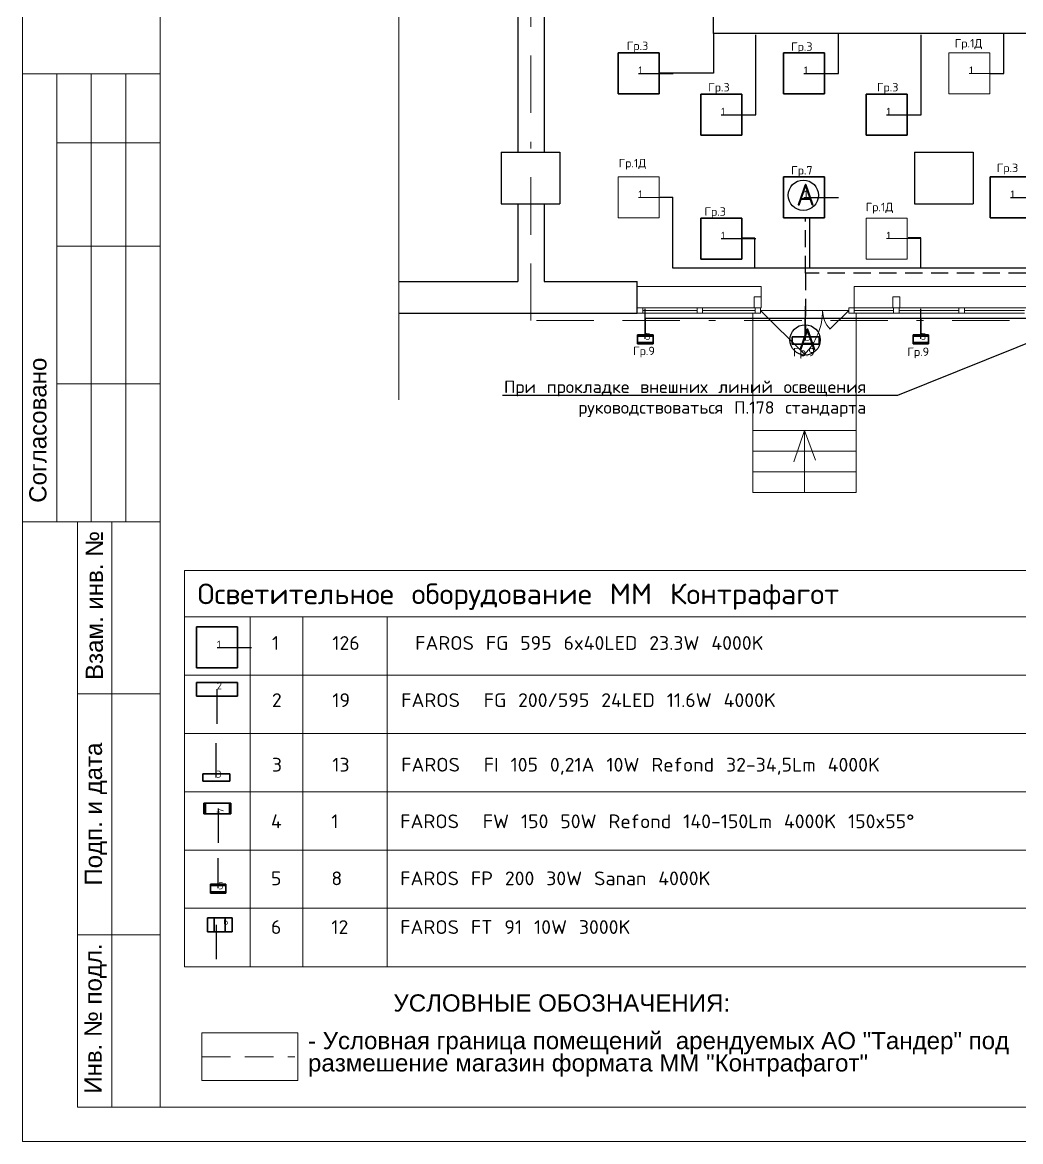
# Model space of a CAD drawing. Header units: metres. Extents: x -472 to 201, y -446 to -235.
# Drawn here: x -472.29 to -457.8, y -341.75 to -325.5 of the extents above; entities that cross this region are included whole.
import ezdxf
from ezdxf import colors
from ezdxf.entities.mleader import LeaderData, LeaderLine
from ezdxf.enums import TextEntityAlignment as Align
from ezdxf.math import Vec2, Vec3

# ---------------------------------------------------------------- set-up
doc = ezdxf.new("R2010")
doc.units = ezdxf.units.M
doc.header["$MEASUREMENT"] = 0
for name, pattern in [('( Border )', [1.751, 0.5, -0.25, 0.5, -0.25, 0.001, -0.25]), ('( Hidden )', [0.375, 0.25, -0.125]), ('DGN Style 3', [1.722798, 1.23057, -0.492228])]:
    doc.linetypes.add(name, pattern=pattern)
for name, color, linetype, lineweight in [('_Электрика', 7, 'Continuous', 15), ('Level 50', 7, 'Continuous', 0), ('Level 63', 7, 'Continuous', 0)]:
    doc.layers.add(name, color=color, linetype=linetype, lineweight=lineweight)
for name, color, linetype in [('DLXDESCR', 7, 'Continuous'), ('DLXLUM', 220, 'Continuous'), ('DLXLUMEX', 220, 'Continuous'), ('Электрика', 7, 'Continuous')]:
    doc.layers.add(name, color=color, linetype=linetype)
doc.styles.get("Standard").update_dxf_attribs({"font": 'txt.shx'})
doc.styles.add('Style-Arial', font='arial.ttf')

# ---------------------------------------------------------------- blocks, each defined once
blk = doc.blocks.new('*U15')
at = {"color": 7, "linetype": 'Continuous', "lineweight": 30}
for p, q in [((-0.425, 0.375), (-0.425, -0.375)), ((-0.425, 0.375), (0.425, 0.375)), ((0.425, 0.375), (0.425, -0.375)), ((-0.425, -0.375), (0.425, -0.375))]:
    blk.add_line(p, q, dxfattribs=at)
blk = doc.blocks.new('*U30')
for p, q in [((297.5, 297.5), (-297.5, 297.5)), ((-297.5, 297.5), (-297.5, -297.5)), ((-297.5, 297.5), (-297.5, -297.5)), ((-297.5, -297.5), (-297.5, 297.5)), ((-297.5, 297.5), (-297.5, 297.5)), ((297.5, 297.5), (-297.5, 297.5)), ((-297.5, 297.5), (-297.5, 297.5)), ((-297.5, 297.5), (297.5, 297.5)), ((-297.5, -297.5), (-297.5, 297.5)), ((-297.5, 297.5), (297.5, 297.5)), ((297.5, -297.5), (297.5, 297.5)), ((297.5, 297.5), (297.5, 297.5)), ((297.5, -297.5), (297.5, 297.5)), ((297.5, 297.5), (297.5, 297.5)), ((297.5, 297.5), (297.5, -297.5)), ((297.5, 297.5), (297.5, -297.5)), ((-297.5, -297.5), (297.5, -297.5)), ((-297.5, -297.5), (-297.5, -297.5)), ((-297.5, -297.5), (297.5, -297.5)), ((297.5, -297.5), (-297.5, -297.5)), ((-297.5, -297.5), (-297.5, -297.5)), ((297.5, -297.5), (-297.5, -297.5)), ((297.5, -297.5), (297.5, -297.5)), ((297.5, -297.5), (297.5, -297.5))]:
    blk.add_line(p, q)
at = {"color": 1}
blk.add_line((0, 0), (500, 0), dxfattribs=at)
at = {"layer": 'DLXLUMEX', "color": 7}
blk.add_text('1', height=100, dxfattribs=at).set_placement((0, 0))
blk = doc.blocks.new('*U41')
for p, q in [((297.5, 297.5), (-297.5, 297.5)), ((-297.5, 297.5), (-297.5, -297.5)), ((-297.5, 297.5), (-297.5, -297.5)), ((-297.5, -297.5), (-297.5, 297.5)), ((-297.5, 297.5), (-297.5, 297.5)), ((297.5, 297.5), (-297.5, 297.5)), ((-297.5, 297.5), (-297.5, 297.5)), ((-297.5, 297.5), (297.5, 297.5)), ((-297.5, -297.5), (-297.5, 297.5)), ((-297.5, 297.5), (297.5, 297.5)), ((297.5, -297.5), (297.5, 297.5)), ((297.5, 297.5), (297.5, 297.5)), ((297.5, -297.5), (297.5, 297.5)), ((297.5, 297.5), (297.5, 297.5)), ((297.5, 297.5), (297.5, -297.5)), ((297.5, 297.5), (297.5, -297.5)), ((-297.5, -297.5), (297.5, -297.5)), ((-297.5, -297.5), (-297.5, -297.5)), ((-297.5, -297.5), (297.5, -297.5)), ((297.5, -297.5), (-297.5, -297.5)), ((-297.5, -297.5), (-297.5, -297.5)), ((297.5, -297.5), (-297.5, -297.5)), ((297.5, -297.5), (297.5, -297.5)), ((297.5, -297.5), (297.5, -297.5))]:
    blk.add_line(p, q)
at = {"color": 1}
blk.add_line((0, 0), (500, 0), dxfattribs=at)
at = {"layer": 'DLXLUMEX', "color": 7}
blk.add_text('1', height=100, dxfattribs=at).set_placement((0, 0))
blk = doc.blocks.new('*U52')
for p, q in [((297.5, 297.5), (-297.5, 297.5)), ((-297.5, 297.5), (-297.5, -297.5)), ((-297.5, 297.5), (-297.5, -297.5)), ((-297.5, -297.5), (-297.5, 297.5)), ((-297.5, 297.5), (-297.5, 297.5)), ((297.5, 297.5), (-297.5, 297.5)), ((-297.5, 297.5), (-297.5, 297.5)), ((-297.5, 297.5), (297.5, 297.5)), ((-297.5, -297.5), (-297.5, 297.5)), ((-297.5, 297.5), (297.5, 297.5)), ((297.5, -297.5), (297.5, 297.5)), ((297.5, 297.5), (297.5, 297.5)), ((297.5, -297.5), (297.5, 297.5)), ((297.5, 297.5), (297.5, 297.5)), ((297.5, 297.5), (297.5, -297.5)), ((297.5, 297.5), (297.5, -297.5)), ((-297.5, -297.5), (297.5, -297.5)), ((-297.5, -297.5), (-297.5, -297.5)), ((297.5, -297.5), (-297.5, -297.5)), ((-297.5, -297.5), (-297.5, -297.5)), ((-297.5, -297.5), (297.5, -297.5)), ((297.5, -297.5), (-297.5, -297.5)), ((297.5, -297.5), (297.5, -297.5)), ((297.5, -297.5), (297.5, -297.5))]:
    blk.add_line(p, q)
at = {"color": 1}
blk.add_line((0, 0), (500, 0), dxfattribs=at)
at = {"layer": 'DLXLUMEX', "color": 7}
blk.add_text('1', height=100, dxfattribs=at).set_placement((0, 0))
blk = doc.blocks.new('*U62')
for p, q in [((297.5, 297.5), (-297.5, 297.5)), ((-297.5, 297.5), (-297.5, -297.5)), ((-297.5, 297.5), (-297.5, -297.5)), ((-297.5, -297.5), (-297.5, 297.5)), ((-297.5, 297.5), (-297.5, 297.5)), ((297.5, 297.5), (-297.5, 297.5)), ((-297.5, 297.5), (-297.5, 297.5)), ((-297.5, 297.5), (297.5, 297.5)), ((-297.5, 297.5), (297.5, 297.5)), ((-297.5, -297.5), (-297.5, 297.5)), ((297.5, -297.5), (297.5, 297.5)), ((297.5, 297.5), (297.5, 297.5)), ((297.5, 297.5), (297.5, 297.5)), ((297.5, 297.5), (297.5, -297.5)), ((297.5, -297.5), (297.5, 297.5)), ((297.5, 297.5), (297.5, -297.5)), ((-297.5, -297.5), (297.5, -297.5)), ((-297.5, -297.5), (-297.5, -297.5)), ((-297.5, -297.5), (297.5, -297.5)), ((297.5, -297.5), (-297.5, -297.5)), ((-297.5, -297.5), (-297.5, -297.5)), ((297.5, -297.5), (-297.5, -297.5)), ((297.5, -297.5), (297.5, -297.5)), ((297.5, -297.5), (297.5, -297.5))]:
    blk.add_line(p, q)
at = {"color": 1}
blk.add_line((0, 0), (500, 0), dxfattribs=at)
at = {"layer": 'DLXLUMEX', "color": 7}
blk.add_text('1', height=100, dxfattribs=at).set_placement((0, 0))
blk = doc.blocks.new('*U151')
for p, q in [((297.5, 297.5), (-297.5, 297.5)), ((-297.5, 297.5), (-297.5, -297.5)), ((-297.5, 297.5), (-297.5, -297.5)), ((-297.5, -297.5), (-297.5, 297.5)), ((-297.5, 297.5), (-297.5, 297.5)), ((297.5, 297.5), (-297.5, 297.5)), ((-297.5, 297.5), (-297.5, 297.5)), ((-297.5, 297.5), (297.5, 297.5)), ((-297.5, -297.5), (-297.5, 297.5)), ((-297.5, 297.5), (297.5, 297.5)), ((297.5, -297.5), (297.5, 297.5)), ((297.5, 297.5), (297.5, 297.5)), ((297.5, -297.5), (297.5, 297.5)), ((297.5, 297.5), (297.5, 297.5)), ((297.5, 297.5), (297.5, -297.5)), ((297.5, 297.5), (297.5, -297.5)), ((-297.5, -297.5), (297.5, -297.5)), ((-297.5, -297.5), (-297.5, -297.5)), ((-297.5, -297.5), (297.5, -297.5)), ((297.5, -297.5), (-297.5, -297.5)), ((-297.5, -297.5), (-297.5, -297.5)), ((297.5, -297.5), (-297.5, -297.5)), ((297.5, -297.5), (297.5, -297.5)), ((297.5, -297.5), (297.5, -297.5))]:
    blk.add_line(p, q)
at = {"color": 1}
blk.add_line((0, 0), (500, 0), dxfattribs=at)
at = {"layer": 'DLXLUMEX', "color": 7}
blk.add_text('1', height=100, dxfattribs=at).set_placement((0, 0))
blk = doc.blocks.new('*U152')
for p, q in [((297.5, 297.5), (-297.5, 297.5)), ((-297.5, 297.5), (-297.5, -297.5)), ((-297.5, 297.5), (-297.5, -297.5)), ((-297.5, -297.5), (-297.5, 297.5)), ((-297.5, 297.5), (-297.5, 297.5)), ((297.5, 297.5), (-297.5, 297.5)), ((-297.5, 297.5), (-297.5, 297.5)), ((-297.5, 297.5), (297.5, 297.5)), ((-297.5, -297.5), (-297.5, 297.5)), ((-297.5, 297.5), (297.5, 297.5)), ((297.5, -297.5), (297.5, 297.5)), ((297.5, 297.5), (297.5, 297.5)), ((297.5, -297.5), (297.5, 297.5)), ((297.5, 297.5), (297.5, 297.5)), ((297.5, 297.5), (297.5, -297.5)), ((297.5, 297.5), (297.5, -297.5)), ((-297.5, -297.5), (297.5, -297.5)), ((-297.5, -297.5), (-297.5, -297.5)), ((-297.5, -297.5), (297.5, -297.5)), ((297.5, -297.5), (-297.5, -297.5)), ((-297.5, -297.5), (-297.5, -297.5)), ((297.5, -297.5), (-297.5, -297.5)), ((297.5, -297.5), (297.5, -297.5)), ((297.5, -297.5), (297.5, -297.5))]:
    blk.add_line(p, q)
at = {"color": 1}
blk.add_line((0, 0), (500, 0), dxfattribs=at)
at = {"layer": 'DLXLUMEX', "color": 7}
blk.add_text('1', height=100, dxfattribs=at).set_placement((0, 0))
blk = doc.blocks.new('*U153')
for p, q in [((297.5, 297.5), (-297.5, 297.5)), ((-297.5, 297.5), (-297.5, -297.5)), ((-297.5, 297.5), (-297.5, -297.5)), ((-297.5, -297.5), (-297.5, 297.5)), ((-297.5, 297.5), (-297.5, 297.5)), ((297.5, 297.5), (-297.5, 297.5)), ((-297.5, 297.5), (-297.5, 297.5)), ((-297.5, 297.5), (297.5, 297.5)), ((-297.5, -297.5), (-297.5, 297.5)), ((-297.5, 297.5), (297.5, 297.5)), ((297.5, -297.5), (297.5, 297.5)), ((297.5, 297.5), (297.5, 297.5)), ((297.5, -297.5), (297.5, 297.5)), ((297.5, 297.5), (297.5, 297.5)), ((297.5, 297.5), (297.5, -297.5)), ((297.5, 297.5), (297.5, -297.5)), ((-297.5, -297.5), (297.5, -297.5)), ((-297.5, -297.5), (-297.5, -297.5)), ((-297.5, -297.5), (297.5, -297.5)), ((297.5, -297.5), (-297.5, -297.5)), ((-297.5, -297.5), (-297.5, -297.5)), ((297.5, -297.5), (-297.5, -297.5)), ((297.5, -297.5), (297.5, -297.5)), ((297.5, -297.5), (297.5, -297.5))]:
    blk.add_line(p, q)
at = {"color": 1}
blk.add_line((0, 0), (500, 0), dxfattribs=at)
at = {"layer": 'DLXLUMEX', "color": 7}
blk.add_text('1', height=100, dxfattribs=at).set_placement((0, 0))
blk = doc.blocks.new('*U155')
for p, q in [((297.5, 297.5), (-297.5, 297.5)), ((-297.5, 297.5), (-297.5, -297.5)), ((-297.5, 297.5), (-297.5, -297.5)), ((-297.5, -297.5), (-297.5, 297.5)), ((-297.5, 297.5), (-297.5, 297.5)), ((297.5, 297.5), (-297.5, 297.5)), ((-297.5, 297.5), (-297.5, 297.5)), ((-297.5, 297.5), (297.5, 297.5)), ((-297.5, -297.5), (-297.5, 297.5)), ((-297.5, 297.5), (297.5, 297.5)), ((297.5, -297.5), (297.5, 297.5)), ((297.5, 297.5), (297.5, 297.5)), ((297.5, -297.5), (297.5, 297.5)), ((297.5, 297.5), (297.5, 297.5)), ((297.5, 297.5), (297.5, -297.5)), ((297.5, 297.5), (297.5, -297.5)), ((-297.5, -297.5), (297.5, -297.5)), ((-297.5, -297.5), (-297.5, -297.5)), ((-297.5, -297.5), (297.5, -297.5)), ((297.5, -297.5), (-297.5, -297.5)), ((-297.5, -297.5), (-297.5, -297.5)), ((297.5, -297.5), (-297.5, -297.5)), ((297.5, -297.5), (297.5, -297.5)), ((297.5, -297.5), (297.5, -297.5))]:
    blk.add_line(p, q)
at = {"color": 1}
blk.add_line((0, 0), (500, 0), dxfattribs=at)
at = {"layer": 'DLXLUMEX', "color": 7}
blk.add_text('1', height=100, dxfattribs=at).set_placement((0, 0))
blk = doc.blocks.new('*U163')
for p, q in [((297.5, 297.5), (-297.5, 297.5)), ((-297.5, 297.5), (-297.5, -297.5)), ((-297.5, 297.5), (-297.5, -297.5)), ((-297.5, -297.5), (-297.5, 297.5)), ((-297.5, 297.5), (-297.5, 297.5)), ((297.5, 297.5), (-297.5, 297.5)), ((-297.5, 297.5), (-297.5, 297.5)), ((-297.5, 297.5), (297.5, 297.5)), ((-297.5, -297.5), (-297.5, 297.5)), ((-297.5, 297.5), (297.5, 297.5)), ((297.5, -297.5), (297.5, 297.5)), ((297.5, 297.5), (297.5, 297.5)), ((297.5, -297.5), (297.5, 297.5)), ((297.5, 297.5), (297.5, 297.5)), ((297.5, 297.5), (297.5, -297.5)), ((297.5, 297.5), (297.5, -297.5)), ((-297.5, -297.5), (297.5, -297.5)), ((-297.5, -297.5), (-297.5, -297.5)), ((-297.5, -297.5), (297.5, -297.5)), ((297.5, -297.5), (-297.5, -297.5)), ((-297.5, -297.5), (-297.5, -297.5)), ((297.5, -297.5), (-297.5, -297.5)), ((297.5, -297.5), (297.5, -297.5)), ((297.5, -297.5), (297.5, -297.5))]:
    blk.add_line(p, q)
at = {"color": 1}
blk.add_line((0, 0), (500, 0), dxfattribs=at)
at = {"layer": 'DLXLUMEX', "color": 7}
blk.add_text('1', height=100, dxfattribs=at).set_placement((0, 0))
blk = doc.blocks.new('*U164')
for p, q in [((297.5, 297.5), (-297.5, 297.5)), ((-297.5, 297.5), (-297.5, -297.5)), ((-297.5, 297.5), (-297.5, -297.5)), ((-297.5, -297.5), (-297.5, 297.5)), ((-297.5, 297.5), (-297.5, 297.5)), ((297.5, 297.5), (-297.5, 297.5)), ((-297.5, 297.5), (-297.5, 297.5)), ((-297.5, 297.5), (297.5, 297.5)), ((-297.5, 297.5), (297.5, 297.5)), ((-297.5, -297.5), (-297.5, 297.5)), ((297.5, -297.5), (297.5, 297.5)), ((297.5, 297.5), (297.5, 297.5)), ((297.5, 297.5), (297.5, 297.5)), ((297.5, 297.5), (297.5, -297.5)), ((297.5, -297.5), (297.5, 297.5)), ((297.5, 297.5), (297.5, -297.5)), ((-297.5, -297.5), (297.5, -297.5)), ((-297.5, -297.5), (-297.5, -297.5)), ((-297.5, -297.5), (297.5, -297.5)), ((297.5, -297.5), (-297.5, -297.5)), ((-297.5, -297.5), (-297.5, -297.5)), ((297.5, -297.5), (-297.5, -297.5)), ((297.5, -297.5), (297.5, -297.5)), ((297.5, -297.5), (297.5, -297.5))]:
    blk.add_line(p, q)
at = {"color": 1}
blk.add_line((0, 0), (500, 0), dxfattribs=at)
at = {"layer": 'DLXLUMEX', "color": 7}
blk.add_text('1', height=100, dxfattribs=at).set_placement((0, 0))
blk = doc.blocks.new('*U112')
at = {"color": 1}
blk.add_line((0, 0), (0, 500), dxfattribs=at)
for p, q in [((196, 54), (-196, 54)), ((-196, 54), (-196, -54)), ((-196, -54), (-196, 54)), ((-196, 54), (-196, 54)), ((-196, 54), (-196, -54)), ((196, 54), (-196, 54)), ((-196, 54), (-196, 54)), ((-196, 54), (196, 54)), ((-196, -54), (-196, 54)), ((-196, 54), (196, 54)), ((196, -54), (196, 54)), ((196, 54), (196, 54)), ((196, 54), (196, 54)), ((196, 54), (196, -54)), ((196, -54), (196, 54)), ((196, 54), (196, -54)), ((-196, -54), (196, -54)), ((-196, -54), (196, -54)), ((196, -54), (-196, -54)), ((-196, -54), (-196, -54)), ((-196, -54), (-196, -54)), ((196, -54), (-196, -54)), ((196, -54), (196, -54)), ((196, -54), (196, -54))]:
    blk.add_line(p, q)
at = {"layer": 'DLXLUMEX', "color": 7}
blk.add_text('3', height=100, dxfattribs=at).set_placement((0, 0))
blk = doc.blocks.new('*U116')
at = {"color": 1}
blk.add_line((0, 17), (0, 450), dxfattribs=at)
for p, q in [((-113, 74), (-113, -39)), ((-113, 56), (-113, 74)), ((-113, 74), (-113, 56)), ((113, 74), (-113, 74)), ((-113, -39), (-113, 74)), ((-113, 74), (113, 74)), ((113, 56), (-113, 56)), ((-113, 56), (-113, -56)), ((-113, -56), (-113, 56)), ((-113, 56), (113, 56)), ((113, 56), (113, 74)), ((113, 74), (113, 56)), ((113, -39), (113, 74)), ((113, 74), (113, -39)), ((113, -56), (113, 56)), ((113, 56), (113, -56)), ((-113, -39), (113, -39)), ((-113, -56), (-113, -39)), ((-113, -39), (-113, -56)), ((113, -39), (-113, -39)), ((-113, -56), (113, -56)), ((113, -56), (-113, -56)), ((113, -39), (113, -56)), ((113, -56), (113, -39))]:
    blk.add_line(p, q)
at = {"layer": 'DLXLUMEX', "color": 7}
blk.add_text('5', height=100, dxfattribs=at).set_placement((0, 0))
blk = doc.blocks.new('*U117')
at = {"color": 1}
blk.add_line((0, 17), (0, 450), dxfattribs=at)
for p, q in [((-113, 74), (-113, -39)), ((-113, 56), (-113, 74)), ((113, 74), (-113, 74)), ((-113, 74), (-113, 56)), ((-113, -39), (-113, 74)), ((-113, 74), (113, 74)), ((113, 56), (-113, 56)), ((-113, 56), (-113, -56)), ((-113, -56), (-113, 56)), ((-113, 56), (113, 56)), ((113, 56), (113, 74)), ((113, 74), (113, 56)), ((113, -39), (113, 74)), ((113, 74), (113, -39)), ((113, -56), (113, 56)), ((113, 56), (113, -56)), ((-113, -39), (113, -39)), ((-113, -56), (-113, -39)), ((-113, -39), (-113, -56)), ((113, -39), (-113, -39)), ((-113, -56), (113, -56)), ((113, -56), (-113, -56)), ((113, -39), (113, -56)), ((113, -56), (113, -39))]:
    blk.add_line(p, q)
at = {"layer": 'DLXLUMEX', "color": 7}
blk.add_text('5', height=100, dxfattribs=at).set_placement((0, 0))
blk = doc.blocks.new('*U228')
for p, q in [((-297.5, 100), (-297.5, -100)), ((297.5, 100), (-297.5, 100)), ((297.5, 100), (-297.5, 100)), ((-297.5, 100), (-297.5, 100)), ((-297.5, 100), (297.5, 100)), ((-297.5, 100), (-297.5, -100)), ((-297.5, -100), (-297.5, 100)), ((-297.5, 100), (-297.5, 100)), ((-297.5, 100), (297.5, 100)), ((-297.5, -100), (-297.5, 100)), ((297.5, -100), (297.5, 100)), ((297.5, 100), (297.5, 100)), ((297.5, -100), (297.5, 100)), ((297.5, 100), (297.5, 100)), ((297.5, 100), (297.5, -100)), ((297.5, 100), (297.5, -100)), ((-297.5, -100), (297.5, -100)), ((-297.5, -100), (297.5, -100)), ((297.5, -100), (-297.5, -100)), ((-297.5, -100), (-297.5, -100)), ((-297.5, -100), (-297.5, -100)), ((297.5, -100), (-297.5, -100)), ((297.5, -100), (297.5, -100)), ((297.5, -100), (297.5, -100))]:
    blk.add_line(p, q)
at = {"color": 1}
blk.add_line((0, 0), (0, -500), dxfattribs=at)
at = {"layer": 'DLXLUMEX', "color": 7}
blk.add_text('2', height=100, dxfattribs=at).set_placement((0, 0))
blk = doc.blocks.new('*U229')
at = {"color": 1}
blk.add_line((0, 0), (0, 500), dxfattribs=at)
for p, q in [((196, 54), (-196, 54)), ((-196, 54), (-196, -54)), ((-196, 54), (-196, -54)), ((-196, -54), (-196, 54)), ((-196, 54), (-196, 54)), ((196, 54), (-196, 54)), ((-196, 54), (-196, 54)), ((-196, 54), (196, 54)), ((-196, -54), (-196, 54)), ((-196, 54), (196, 54)), ((196, -54), (196, 54)), ((196, 54), (196, 54)), ((196, -54), (196, 54)), ((196, 54), (196, 54)), ((196, 54), (196, -54)), ((196, 54), (196, -54)), ((-196, -54), (196, -54)), ((-196, -54), (196, -54)), ((196, -54), (-196, -54)), ((-196, -54), (-196, -54)), ((-196, -54), (-196, -54)), ((196, -54), (-196, -54)), ((196, -54), (196, -54)), ((196, -54), (196, -54))]:
    blk.add_line(p, q)
at = {"layer": 'DLXLUMEX', "color": 7}
blk.add_text('3', height=100, dxfattribs=at).set_placement((0, 0))
blk = doc.blocks.new('*U231')
at = {"color": 1}
blk.add_line((0, 17), (0, 450), dxfattribs=at)
for p, q in [((-113, 74), (-113, -39)), ((-113, 56), (-113, 74)), ((113, 74), (-113, 74)), ((-113, 74), (-113, 56)), ((-113, -39), (-113, 74)), ((-113, 74), (113, 74)), ((113, 56), (-113, 56)), ((-113, 56), (-113, -56)), ((-113, -56), (-113, 56)), ((-113, 56), (113, 56)), ((113, 56), (113, 74)), ((113, 74), (113, 56)), ((113, -39), (113, 74)), ((113, 74), (113, -39)), ((113, -56), (113, 56)), ((113, 56), (113, -56)), ((-113, -39), (113, -39)), ((-113, -56), (-113, -39)), ((-113, -39), (-113, -56)), ((113, -39), (-113, -39)), ((-113, -56), (113, -56)), ((113, -56), (-113, -56)), ((113, -39), (113, -56)), ((113, -56), (113, -39))]:
    blk.add_line(p, q)
at = {"layer": 'DLXLUMEX', "color": 7}
blk.add_text('5', height=100, dxfattribs=at).set_placement((0, 0))
blk = doc.blocks.new('*U227')
for p, q in [((297.5, 297.5), (-297.5, 297.5)), ((-297.5, 297.5), (-297.5, -297.5)), ((-297.5, 297.5), (-297.5, -297.5)), ((-297.5, -297.5), (-297.5, 297.5)), ((-297.5, 297.5), (-297.5, 297.5)), ((297.5, 297.5), (-297.5, 297.5)), ((-297.5, 297.5), (-297.5, 297.5)), ((-297.5, 297.5), (297.5, 297.5)), ((-297.5, -297.5), (-297.5, 297.5)), ((-297.5, 297.5), (297.5, 297.5)), ((297.5, -297.5), (297.5, 297.5)), ((297.5, 297.5), (297.5, 297.5)), ((297.5, -297.5), (297.5, 297.5)), ((297.5, 297.5), (297.5, 297.5)), ((297.5, 297.5), (297.5, -297.5)), ((297.5, 297.5), (297.5, -297.5)), ((-297.5, -297.5), (297.5, -297.5)), ((-297.5, -297.5), (-297.5, -297.5)), ((-297.5, -297.5), (297.5, -297.5)), ((297.5, -297.5), (-297.5, -297.5)), ((-297.5, -297.5), (-297.5, -297.5)), ((297.5, -297.5), (-297.5, -297.5)), ((297.5, -297.5), (297.5, -297.5)), ((297.5, -297.5), (297.5, -297.5))]:
    blk.add_line(p, q)
at = {"color": 1}
blk.add_line((0, 0), (500, 0), dxfattribs=at)
at = {"layer": 'DLXLUMEX', "color": 7}
blk.add_text('1', height=100, dxfattribs=at).set_placement((0, 0))
blk = doc.blocks.new('*U226')
for p, q in [((30, 100), (-230, 100)), ((-230, 100), (-130, 100)), ((-230, 100), (-230, -100)), ((-130, 100), (-230, 100)), ((-230, -100), (-230, 100)), ((-230, 100), (30, 100)), ((-130, 100), (-130, -100)), ((130, 100), (-130, 100)), ((-130, 100), (130, 100)), ((-130, -100), (-130, 100)), ((130, 100), (30, 100)), ((30, -100), (30, 100)), ((30, 100), (130, 100)), ((30, 100), (30, -100)), ((130, -100), (130, 100)), ((130, 100), (130, -100)), ((-130, -100), (-230, -100)), ((-230, -100), (30, -100)), ((-230, -100), (-130, -100)), ((30, -100), (-230, -100)), ((-130, -100), (130, -100)), ((130, -100), (-130, -100)), ((130, -100), (30, -100)), ((30, -100), (130, -100))]:
    blk.add_line(p, q)
at = {"color": 1}
blk.add_line((-100, 0), (-100, -500), dxfattribs=at)
at = {"layer": 'DLXLUMEX', "color": 7}
blk.add_text('6', height=100, dxfattribs=at).set_placement((0, 0))
blk = doc.blocks.new('*U230')
for p, q in [((-76, 208), (-76, -164)), ((-76, 186), (-76, 208)), ((76, 208), (-76, 208)), ((-76, 208), (-76, 186)), ((-76, -164), (-76, 208)), ((-76, 208), (76, 208)), ((76, 186), (-76, 186)), ((-76, 186), (-76, -186)), ((-76, -186), (-76, 186)), ((-76, 186), (76, 186)), ((76, 186), (76, 208)), ((76, 208), (76, 186)), ((76, -164), (76, 208)), ((76, 208), (76, -164)), ((76, -186), (76, 186)), ((76, 186), (76, -186)), ((-76, -164), (-76, -186)), ((-76, -164), (76, -164)), ((-76, -186), (-76, -164)), ((76, -164), (-76, -164)), ((-76, -186), (76, -186)), ((76, -186), (-76, -186)), ((76, -186), (76, -164)), ((76, -164), (76, -186))]:
    blk.add_line(p, q)
at = {"color": 1}
blk.add_line((0, 22), (500, 22), dxfattribs=at)
at = {"layer": 'DLXLUMEX', "color": 7}
blk.add_text('4', height=100, dxfattribs=at).set_placement((0, 0))

msp = doc.modelspace()

# ---------------------------------------------------------------- linework, layer by layer
at = {"color": 7, "linetype": 'Continuous', "lineweight": 0}
for p, q in [((-466.822, -314.868), (-466.822, -330.983)), ((-463.365, -329.334), (-461.565, -329.334)), ((-461.565, -329.484), (-461.565, -329.334)), ((-460.215, -329.644), (-460.215, -329.334)), ((-460.215, -329.334), (-438.935, -329.334)), ((-461.665, -329.644), (-463.365, -329.644)), ((-463.285, -329.684), (-462.495, -329.684)), ((-462.415, -329.684), (-461.655, -329.684)), ((-461.575, -329.684), (-460.295, -329.684)), ((-461.575, -329.684), (-460.938, -330.32)), ((-460.295, -329.684), (-460.564, -329.952)), ((-438.26, -329.644), (-460.215, -329.644)), ((-460.215, -329.684), (-459.645, -329.684)), ((-459.565, -329.684), (-458.695, -329.684)), ((-458.615, -329.684), (-457.745, -329.684)), ((-461.655, -329.724), (-463.365, -329.724)), ((-461.685, -329.724), (-461.685, -332.324)), ((-459.645, -329.724), (-460.215, -329.724)), ((-460.185, -329.724), (-460.185, -332.324)), ((-457.745, -329.724), (-459.565, -329.724)), ((-460.185, -331.424), (-461.685, -331.424)), ((-460.935, -331.424), (-461.091, -331.881)), ((-460.935, -332.324), (-460.935, -331.424)), ((-460.935, -331.424), (-460.775, -331.857)), ((-460.185, -331.724), (-461.685, -331.724)), ((-460.185, -332.024), (-461.685, -332.024)), ((-460.185, -332.324), (-461.685, -332.324))]:
    msp.add_line(p, q, dxfattribs=at)
at = {"color": 1, "linetype": '( Border )', "lineweight": 13, "ltscale": 1.666667}
for p in [(-464.91, -315.683), (-435.594, -329.83)]:
    msp.add_line(p, (-464.91, -329.83), dxfattribs=at)
at = {"color": 7, "linetype": 'Continuous', "lineweight": 30}
for p, q in [((-464.715, -316.294), (-464.715, -327.384)), ((-465.095, -322.104), (-465.095, -327.384)), ((-465.095, -328.134), (-465.095, -329.264)), ((-464.715, -328.134), (-464.715, -329.264)), ((-466.822, -329.264), (-465.095, -329.264)), ((-464.715, -329.264), (-463.365, -329.264)), ((-463.365, -329.724), (-463.365, -329.264)), ((-466.822, -329.724), (-463.365, -329.724))]:
    msp.add_line(p, q, dxfattribs=at)
at = {"color": 1, "linetype": '( Border )', "lineweight": 13, "ltscale": 0.833333}
msp.add_line((-469.684, -340.517), (-468.289, -340.517), dxfattribs=at)
at = {"color": 7, "linetype": 'Continuous', "lineweight": 13, "flags": 128}
for points in [[(-461.565, -329.484), (-461.565, -329.644), (-461.665, -329.644), (-461.665, -329.484), (-461.565, -329.484)], [(-459.555, -329.484), (-459.555, -329.644), (-459.655, -329.644), (-459.655, -329.484), (-459.555, -329.484)], [(-463.365, -329.644), (-463.285, -329.644), (-463.285, -329.724), (-463.365, -329.724), (-463.365, -329.644)], [(-462.495, -329.644), (-462.415, -329.644), (-462.415, -329.724), (-462.495, -329.724), (-462.495, -329.644)], [(-461.655, -329.644), (-461.575, -329.644), (-461.575, -329.724), (-461.655, -329.724), (-461.655, -329.644)], [(-460.295, -329.644), (-460.215, -329.644), (-460.215, -329.724), (-460.295, -329.724), (-460.295, -329.644)], [(-459.645, -329.644), (-459.565, -329.644), (-459.565, -329.724), (-459.645, -329.724), (-459.645, -329.644)], [(-458.695, -329.644), (-458.615, -329.644), (-458.615, -329.724), (-458.695, -329.724), (-458.695, -329.644)], [(-469.684, -340.173), (-468.289, -340.173), (-468.289, -340.861), (-469.684, -340.861), (-469.684, -340.173)]]:
    msp.add_lwpolyline(points, close=True, dxfattribs=at)
at = {"color": 1, "linetype": 'ByBlock', "transparency": 33554687}
for centre in [(-460.954, -328.011), (-460.928, -330.111)]:
    msp.add_circle(centre, 0.22, dxfattribs=at)
at = {"color": 7, "linetype": 'Continuous', "lineweight": 0}
for centre, radius, start, end in [((-461.575, -329.684), 0.9, 315, 0), ((-460.295, -329.684), 0.38, 180, 225)]:
    msp.add_arc(centre, radius, start, end, dxfattribs=at)
at = {"layer": '_Электрика'}
for p, q in [((-469.933, -334.976), (-457.368, -334.976)), ((-469.933, -335.823), (-457.368, -335.823)), ((-469.933, -336.67), (-457.368, -336.67)), ((-469.933, -337.517), (-457.368, -337.517)), ((-469.933, -338.363), (-457.368, -338.363))]:
    msp.add_line(p, q, dxfattribs=at)
at = {"layer": '_Электрика', "color": 2, "lineweight": 30, "true_color": 0xf1eb1f}
for points in [[(-455.545, -323.863), (-455.545, -325.663), (-462.256, -325.663), (-462.256, -325.042), (-462.44, -325.042)], [(-462.256, -325.663), (-462.256, -326.24), (-463.036, -326.24)], [(-461.847, -326.841), (-461.645, -326.841), (-461.645, -325.682)], [(-460.647, -326.241), (-460.445, -326.241), (-460.445, -325.67)], [(-459.447, -326.841), (-459.245, -326.841), (-459.245, -325.682)], [(-455.545, -325.663), (-455.545, -328.043), (-455.847, -328.041), (-455.545, -328.043), (-455.545, -329.071), (-457.441, -329.071), (-457.441, -328.042), (-457.645, -328.042), (-457.441, -328.042), (-457.441, -329.071), (-459.247, -329.071), (-459.247, -328.63), (-459.432, -328.63)], [(-458.247, -326.241), (-458.045, -326.241), (-458.045, -325.67)], [(-461.656, -329.071), (-462.846, -329.071), (-462.846, -328.044), (-463.033, -328.044)], [(-459.247, -329.071), (-460.838, -329.071), (-460.858, -329.071), (-460.858, -328.338)], [(-460.858, -329.071), (-461.656, -329.071), (-461.656, -328.635), (-461.843, -328.635)]]:
    msp.add_lwpolyline(points, dxfattribs=at)
at = {"layer": '_Электрика', "color": 1, "linetype": '( Hidden )', "lineweight": 30}
for points in [[(-455.476, -329.141), (-460.921, -329.141), (-460.921, -328.339)], [(-460.921, -329.141), (-460.921, -330.058)]]:
    msp.add_lwpolyline(points, dxfattribs=at)
at = {"layer": '_Электрика', "color": 114, "lineweight": 30, "true_color": 0x139b48}
msp.add_lwpolyline([(-447.248, -329.802), (-451.259, -329.802), (-451.259, -330.028), (-451.259, -329.802), (-455.264, -329.802), (-455.264, -329.993), (-455.264, -329.802), (-459.249, -329.802), (-459.249, -330.032), (-459.249, -329.802), (-460.926, -329.802), (-460.926, -330.063), (-460.926, -329.802), (-463.251, -329.802), (-463.251, -330.041)], dxfattribs=at)
at = {"layer": '_Электрика'}
for points in [[(-469.933, -334.129), (-457.368, -334.129), (-457.368, -333.46), (-469.933, -333.46)], [(-468.219, -334.129), (-468.984, -334.129), (-468.984, -339.21), (-468.219, -339.21)], [(-457.368, -339.21), (-468.219, -339.21), (-468.219, -334.129), (-457.368, -334.129)], [(-457.368, -334.129), (-466.994, -334.129), (-466.994, -339.21), (-457.368, -339.21)]]:
    msp.add_lwpolyline(points, close=True, dxfattribs=at)
at = {"layer": '_Электрика', "color": 0, "lineweight": 13}
msp.add_lwpolyline([(-469.933, -334.129), (-457.368, -334.129), (-457.368, -339.21), (-469.933, -339.21)], close=True, dxfattribs=at)
at = {"layer": 'Level 50', "color": 7, "linetype": 'Continuous', "lineweight": 13}
for p, q in [((-470.287, -313.25), (-470.287, -341.25)), ((-470.726, -341.25), (-411.287, -341.25))]:
    msp.add_line(p, q, dxfattribs=at)
at = {"layer": 'Level 63', "color": 7, "linetype": 'Continuous', "lineweight": 13}
for p, q in [((-472.287, -326.25), (-470.287, -326.25)), ((-472.287, -326.25), (-472.287, -332.75)), ((-471.787, -326.25), (-471.787, -332.75)), ((-471.287, -326.25), (-471.287, -332.75)), ((-470.787, -326.25), (-470.787, -332.75)), ((-471.787, -327.25), (-470.287, -327.25)), ((-471.787, -328.75), (-470.287, -328.75)), ((-471.787, -330.75), (-470.287, -330.75)), ((-472.287, -332.75), (-470.287, -332.75)), ((-471.487, -332.75), (-470.287, -332.75)), ((-470.987, -341.25), (-470.987, -332.75)), ((-471.487, -335.25), (-470.287, -335.25)), ((-471.487, -338.75), (-470.287, -338.75))]:
    msp.add_line(p, q, dxfattribs=at)
at = {"layer": 'Level 63', "color": 7, "linetype": 'Continuous', "lineweight": 0, "flags": 128}
msp.add_lwpolyline([(-410.787, -341.75), (-472.287, -341.75), (-472.287, -312.75), (-410.787, -312.75), (-410.787, -341.75)], close=True, dxfattribs=at)
at = {"layer": 'Level 63', "color": 7, "linetype": 'Continuous', "lineweight": 13, "flags": 128}
msp.add_lwpolyline([(-470.287, -341.25), (-471.487, -341.25), (-471.487, -332.75)], dxfattribs=at)

# ---------------------------------------------------------------- block references
at = {"color": 7, "linetype": 'Continuous', "lineweight": 30}
for p in [(-464.915, -327.759), (-458.915, -327.759)]:
    msp.add_blockref('*U15', p, dxfattribs=at)
at = {"layer": '_Электрика', "color": 175, "linetype": 'Continuous', "lineweight": 30, "xscale": 0.001, "yscale": 0.001, "zscale": 0.001}
for name, p in [('*U153', (-458.545, -326.241)), ('*U52', (-463.345, -328.041)), ('*U164', (-459.745, -328.641))]:
    msp.add_blockref(name, p, dxfattribs=at)
at = {"layer": 'DLXLUM', "xscale": 0.001, "yscale": 0.001, "zscale": 0.001}
for name, p in [('*U30', (-463.345, -326.241)), ('*U151', (-460.945, -326.241)), ('*U41', (-462.145, -326.841)), ('*U152', (-459.745, -326.841)), ('*U163', (-460.945, -328.041)), ('*U155', (-457.945, -328.041)), ('*U62', (-462.145, -328.641)), ('*U116', (-463.248, -330.111)), ('*U112', (-460.921, -330.121)), ('*U117', (-459.248, -330.111)), ('*U227', (-469.461, -334.576)), ('*U228', (-469.464, -335.183)), ('*U229', (-469.473, -336.465)), ('*U231', (-469.446, -338.086)), ('*U226', (-469.373, -338.602))]:
    msp.add_blockref(name, p, dxfattribs=at)
at = {"layer": 'DLXLUM', "xscale": 0.001, "yscale": 0.001, "zscale": 0.001, "rotation": 270}
msp.add_blockref('*U230', (-469.468, -336.913), dxfattribs=at)

# ---------------------------------------------------------------- texts
at = {"color": 1, "linetype": 'ByBlock', "transparency": 33554687, "char_height": 0.31917, "attachment_point": 1}
for insert in [(-461.058, -327.843), (-461.032, -329.943)]:
    msp.add_mtext_dynamic_manual_height_columns('{\\fGOST Common|b0|i0|c204|p34;А}', width=3.89616, gutter_width=1, heights=[0], dxfattribs=dict(at, insert=insert))
at = {"color": 18, "linetype": 'Continuous', "lineweight": 0, "true_color": 0x000000, "insert": (-464.459, -339.739), "char_height": 0.25, "attachment_point": 5, "line_spacing_factor": 0.6, "style": 'Style-Arial'}
msp.add_mtext('УСЛОВНЫЕ ОБОЗНАЧЕНИЯ:\\P', dxfattribs=at)
at = {"color": 7, "linetype": 'DGN Style 3', "lineweight": 13, "insert": (-468.142, -340.158), "char_height": 0.25, "attachment_point": 1, "line_spacing_factor": 0.776524, "style": 'Style-Arial'}
msp.add_mtext('- Условная граница помещений  арендуемых АО "Тандер" под \\Pразмешение магазин формата ММ "Контрафагот"', dxfattribs=at)
at = {"layer": '_Электрика', "linetype": 'Continuous', "lineweight": 30}
for s, p in [('Гр.3', (-463.516, -325.903)), ('Гр.3', (-461.132, -325.914)), ('Гр.3', (-462.335, -326.504)), ('Гр.3', (-459.886, -326.504)), ('Гр.3', (-458.147, -327.675)), ('Гр.7', (-461.131, -327.71)), ('Гр.3', (-462.389, -328.309)), ('Гр.9', (-463.425, -330.332)), ('Гр.9', (-461.104, -330.349)), ('Гр.9', (-459.445, -330.344))]:
    msp.add_text(s, height=0.1228, dxfattribs=at).set_placement(p)
at = {"layer": '_Электрика', "color": 175, "linetype": 'Continuous', "lineweight": 30}
for p in [(-458.757, -325.866), (-463.635, -327.605), (-460.05, -328.243)]:
    msp.add_text('Гр.1Д', height=0.1228, dxfattribs=at).set_placement(p)
at = {"layer": 'DLXDESCR'}
for s, height, p in [('Осветительное оборудование ММ Контрафагот', 0.3, (-469.745, -333.948)), ('1', 0.2, (-468.666, -334.611)), ('126', 0.2, (-467.79, -334.611)), ('  FAROS FG 595 6x40LED 23.3W 4000K ', 0.2, (-466.932, -334.611)), ('2', 0.2, (-468.666, -335.441)), ('19', 0.2, (-467.79, -335.441)), ('FAROS  FG 200/595 24LED 11.6W 4000K ', 0.2, (-466.79, -335.441)), ('3', 0.2, (-468.666, -336.378)), ('13', 0.2, (-467.79, -336.378)), ('FAROS  FI 105 0,21A 10W Refond 32-34,5Lm 4000K ', 0.2, (-466.79, -336.378)), ('4', 0.2, (-468.68, -337.2)), ('FAROS  FW 150 50W Refond 140-150Lm 4000K 150x55° ', 0.2, (-466.804, -337.2)), ('1', 0.2, (-467.804, -337.2)), ('5', 0.2, (-468.68, -338.028)), ('8', 0.2, (-467.804, -338.028)), ('FAROS FP 200 30W Sanan 4000K   ', 0.2, (-466.804, -338.028)), ('6', 0.2, (-468.68, -338.735)), ('12', 0.2, (-467.804, -338.735)), ('FAROS FT 91 10W 3000K ', 0.2, (-466.804, -338.735))]:
    msp.add_text(s, height=height, dxfattribs=at).set_placement(p)
at = {"layer": 'Level 63', "color": 7, "linetype": 'Continuous', "lineweight": 0, "style": 'Style-Arial'}
for s, p in [('Согласовано', (-472.063, -331.422)), ('Взам. инв. №', (-471.244, -333.966)), ('Подп. и дата', (-471.257, -336.995)), ('Инв. № подл.', (-471.262, -339.963))]:
    msp.add_text(s, height=0.25, rotation=90, dxfattribs=at).set_placement(p, align=Align.MIDDLE_CENTER)

# ---------------------------------------------------------------- leaders
at = {"layer": 'Электрика', "lineweight": 13}
ml = msp.add_multileader_mtext('Standard', dxfattribs=at)
ml.set_content('При прокладке внешних линий освещения \\Pруководствоваться П.178 стандарта', color=256)
ml.set_leader_properties()
ml.build(insert=Vec2(0, 0))
ml.multileader.update_dxf_attribs({"text_right_attachment_type": 6, "dogleg_length": 0.36, "arrow_head_size": 0.18})
ctx = ml.context
ctx.base_point, ctx.char_height, ctx.arrow_head_size, ctx.landing_gap_size, ctx.plane_origin = Vec3(-466.76, -330.807), 0.18, 0.18, 0.09, Vec3(-464.67, -334.929)
ctx.right_attachment, ctx.text_align_type = 6, 2
notes = []
notes.append((ctx, [(1, (1, 1, 0), (-459.585, -330.918), (-1, 0), 0.366, [(0, [(-456.848, -329.813)], 0, [])])]))
ctx.mtext.insert, ctx.mtext.alignment, ctx.mtext.flow_direction = Vec3(-460.04, -330.702), 3, 5
for ctx, leaders in notes:
    for number, flags, end, landing, length, lines in leaders:
        leader = LeaderData()
        leader.index, (leader.has_last_leader_line, leader.has_dogleg_vector, leader.attachment_direction) = number, flags
        leader.last_leader_point, leader.dogleg_vector, leader.dogleg_length = Vec3(end), Vec3(landing), length
        for number, points, colour, breaks in lines:
            line = LeaderLine()
            line.index, line.vertices, line.color, line.breaks = number, Vec3.list(points), colors.encode_raw_color(colour), breaks
            leader.lines.append(line)
        ctx.leaders.append(leader)

doc.saveas('drawing.dxf')
